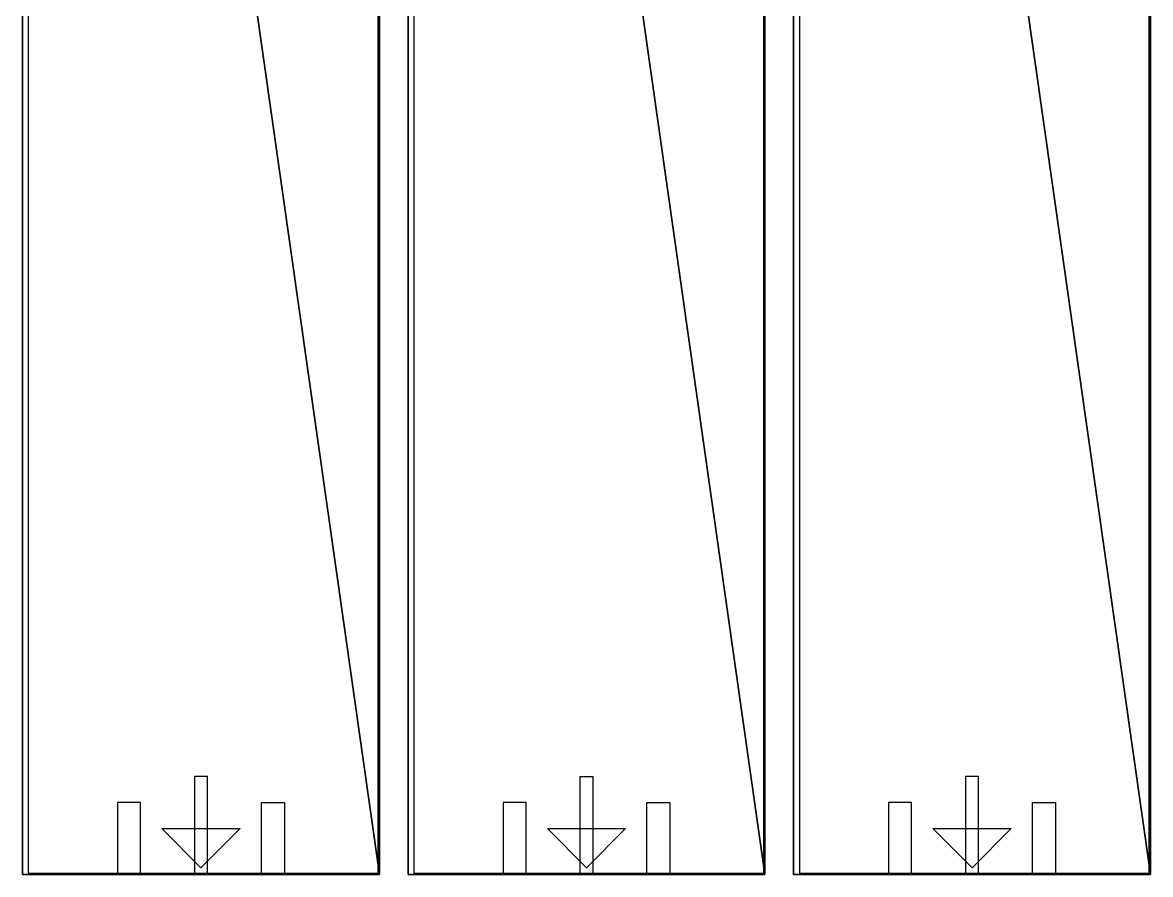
# Model space of a CAD drawing. Header units: millimetres. Extents: x -70178 to 17, y -3145 to 2055.
# Drawn here: x -8312 to -7920, y 0 to 296 of the extents above; entities that cross this region are included whole.
import ezdxf

# ---------------------------------------------------------------- set-up
doc = ezdxf.new("R2010")
doc.units = ezdxf.units.MM
doc.header["$LTSCALE"] = 25.4
doc.layers.get('0').update_dxf_attribs({"true_color": 0xffffff})
for name, color, linetype, true_color in [('ABF_cuttingLines', 34, 'Continuous', 0xaa4400), ('ABF_edgeBanding', 32, 'Continuous', 0xcc6600), ('Dside4.5', 190, 'Continuous', 0x9900ff), ('Dside8', 134, 'Continuous', 0x009987)]:
    doc.layers.add(name, color=color, linetype=linetype, true_color=true_color)

# ---------------------------------------------------------------- blocks, each defined once
blk = doc.blocks.new('Group100#1')
at = {"layer": 'Dside8', "color": 0, "extrusion": (-1, 0, 0)}
blk.add_circle((9, 0), 4, dxfattribs=at)
blk = doc.blocks.new('Group101#1')
at = {"layer": 'Dside8', "color": 0}
blk.add_polyline3d([(0, 0, -4), (-25, 0, -4), (-25, 0, 4), (0, 0, 4), (0, 0, -4)], close=True, dxfattribs=at)
blk = doc.blocks.new('Group104#1')
at = {"layer": 'Dside8', "color": 0, "extrusion": (-1, 0, 0)}
blk.add_circle((9, 0), 4, dxfattribs=at)
blk = doc.blocks.new('Group105#1')
at = {"layer": 'Dside8', "color": 0}
blk.add_polyline3d([(0, 0, 4), (-25, 0, 4), (-25, 0, -4), (0, 0, -4), (0, 0, 4)], close=True, dxfattribs=at)
blk = doc.blocks.new('Group106#1')
at = {"layer": 'Dside4.5', "color": 0, "extrusion": (1, 0, 0)}
blk.add_circle((-8, 0), 2.25, dxfattribs=at)
blk = doc.blocks.new('Group107#1')
at = {"layer": 'Dside4.5', "color": 0}
blk.add_polyline3d([(0, 0, -2.25), (-34, 0, -2.25), (-34, 0, 2.25), (0, 0, 2.25), (0, 0, -2.25)], close=True, dxfattribs=at)
blk = doc.blocks.new('Group1449#1')
at = {"layer": 'ABF_cuttingLines', "color": 0}
blk.add_polyline3d([(-558.74, -39.9, 0), (-558.74, -912.14, 0), (-437.14, -912.14, 0), (-437.14, -39.9, 0), (-558.74, -39.9, 0)], close=True, dxfattribs=at)
blk = doc.blocks.new('Group1450#1')
at = {"layer": 'ABF_edgeBanding', "color": 0}
blk.add_polyline3d([(-498.74, -910.2, 0), (-512.33, -896.62, 0), (-485.16, -896.62, 0), (-498.74, -910.2, 0)], close=True, dxfattribs=at)
blk = doc.blocks.new('_____#158')
at = {"color": 0}
for p, q in [((-560.74, -912.54, 16), (-560.74, -39.5, 16)), ((-560.74, -912.54), (-560.74, -39.5)), ((-560.74, -912.54, 16), (-560.74, -39.5, 16)), ((-560.74, -912.54), (-560.74, -39.5)), ((-436.74, -39.5, 16), (-436.74, -912.54, 16)), ((-436.74, -39.5), (-436.74, -912.54)), ((-436.74, -39.5, 16), (-436.74, -912.54, 16)), ((-436.74, -39.5), (-436.74, -912.54)), ((-436.74, -912.54, 16), (-560.74, -912.54, 16)), ((-436.74, -912.54), (-560.74, -912.54)), ((-436.74, -912.54, 16), (-560.74, -912.54, 16)), ((-560.74, -912.54, 16), (-560.74, -912.54)), ((-436.74, -912.54), (-560.74, -912.54)), ((-560.74, -912.54, 16), (-560.74, -912.54)), ((-436.74, -912.54, 16), (-436.74, -912.54)), ((-436.74, -912.54, 16), (-436.74, -912.54))]:
    blk.add_line(p, q, dxfattribs=at)
at = {"color": 0, "extrusion": (-1, 6.12323e-17, 0)}
for name, p in [('Group100#1', (912.54, 16, 523.74)), ('Group101#1', (912.54, 16, 523.74)), ('Group106#1', (912.54, 16, 498.74)), ('Group107#1', (912.54, 16, 498.74)), ('Group104#1', (912.54, 16, 473.74)), ('Group105#1', (912.54, 16, 473.74))]:
    blk.add_blockref(name, p, dxfattribs=at)
at = {"layer": 'ABF_cuttingLines', "color": 0}
blk.add_blockref('Group1449#1', (0, 0, 16), dxfattribs=at)
at = {"layer": 'ABF_edgeBanding', "color": 0}
blk.add_blockref('Group1450#1', (0, 0, 16), dxfattribs=at)
at = {"color": 7, "true_color": 0xffffff}
mesh = blk.add_polyface(dxfattribs=at)
corners = [(-436.74, -912.54, 16), (-560.74, -39.5, 16), (-560.74, -912.54, 16), (-436.74, -39.5, 16)]
mesh.append_faces([[corners[k] for k in face] for face in [(0, 1, 2), (1, 0, 3)]], dxfattribs={"vtx0": -1, "color": 7})
at = {"color": 0}
mesh = blk.add_polyface(dxfattribs=at)
corners = [(-560.74, -39.5), (-436.74, -912.54), (-560.74, -912.54), (-436.74, -39.5)]
mesh.append_faces([[corners[k] for k in face] for face in [(0, 1, 2), (1, 0, 3)]], dxfattribs={"vtx0": -1, "color": 0})
mesh = blk.add_polyface(dxfattribs=at)
corners = [(-560.74, -39.5, 16), (-560.74, -912.54), (-560.74, -912.54, 16), (-560.74, -39.5)]
mesh.append_faces([[corners[k] for k in face] for face in [(0, 1, 2), (1, 0, 3)]], dxfattribs={"vtx0": -1, "color": 0})
mesh = blk.add_polyface(dxfattribs=at)
corners = [(-436.74, -39.5), (-436.74, -912.54, 16), (-436.74, -912.54), (-436.74, -39.5, 16)]
mesh.append_faces([[corners[k] for k in face] for face in [(0, 1, 2), (1, 0, 3)]], dxfattribs={"vtx0": -1, "color": 0})
mesh = blk.add_polyface(dxfattribs=at)
corners = [(-436.74, -912.54, 16), (-560.74, -912.54), (-436.74, -912.54), (-560.74, -912.54, 16)]
mesh.append_faces([[corners[k] for k in face] for face in [(0, 1, 2), (1, 0, 3)]], dxfattribs={"vtx0": -1, "color": 0})
blk = doc.blocks.new('Group74#2')
at = {"layer": 'Dside8', "color": 0, "extrusion": (0, 1, 0)}
blk.add_circle((0, -9), 4, dxfattribs=at)
blk = doc.blocks.new('Group75#2')
at = {"layer": 'Dside8', "color": 0}
blk.add_polyline3d([(4, 0, 0), (4, 25, 0), (-4, 25, 0), (-4, 0, 0), (4, 0, 0)], close=True, dxfattribs=at)
blk = doc.blocks.new('Group78#1')
at = {"layer": 'Dside8', "color": 0, "extrusion": (0, 1, 0)}
blk.add_circle((0, -9), 4, dxfattribs=at)
blk = doc.blocks.new('Group79#1')
at = {"layer": 'Dside8', "color": 0}
blk.add_polyline3d([(-4, 0, 0), (-4, 25, 0), (4, 25, 0), (4, 0, 0), (-4, 0, 0)], close=True, dxfattribs=at)
blk = doc.blocks.new('Group85#2')
at = {"layer": 'Dside4.5', "color": 0, "extrusion": (0, -1, 0)}
blk.add_circle((0, -8), 2.25, dxfattribs=at)
blk = doc.blocks.new('Group86#2')
at = {"layer": 'Dside4.5', "color": 0}
blk.add_polyline3d([(-2.25, 0, 0), (-2.25, 34, 0), (2.25, 34, 0), (2.25, 0, 0), (-2.25, 0, 0)], close=True, dxfattribs=at)
blk = doc.blocks.new('Group1451#1')
at = {"layer": 'ABF_cuttingLines', "color": 0}
blk.add_polyline3d([(-437.14, 39.9, 0), (-437.14, 912.14, 0), (-558.74, 912.14, 0), (-558.74, 39.9, 0), (-437.14, 39.9, 0)], close=True, dxfattribs=at)
blk = doc.blocks.new('Group1452#1')
at = {"layer": 'ABF_edgeBanding', "color": 0}
blk.add_polyline3d([(-498.74, 41.84, 0), (-512.33, 55.42, 0), (-485.16, 55.42, 0), (-498.74, 41.84, 0)], close=True, dxfattribs=at)
blk = doc.blocks.new('_____#159')
at = {"color": 0}
for p, q in [((-560.74, 912.54), (-560.74, 39.5)), ((-560.74, 912.54, 16), (-560.74, 39.5, 16)), ((-560.74, 912.54), (-560.74, 39.5)), ((-560.74, 912.54, 16), (-560.74, 39.5, 16)), ((-436.74, 39.5), (-436.74, 912.54)), ((-436.74, 39.5, 16), (-436.74, 912.54, 16)), ((-436.74, 39.5), (-436.74, 912.54)), ((-436.74, 39.5, 16), (-436.74, 912.54, 16)), ((-560.74, 39.5), (-436.74, 39.5)), ((-560.74, 39.5, 16), (-436.74, 39.5, 16)), ((-560.74, 39.5), (-436.74, 39.5)), ((-560.74, 39.5, 16), (-436.74, 39.5, 16)), ((-560.74, 39.5), (-560.74, 39.5, 16)), ((-560.74, 39.5), (-560.74, 39.5, 16)), ((-436.74, 39.5), (-436.74, 39.5, 16)), ((-436.74, 39.5), (-436.74, 39.5, 16))]:
    blk.add_line(p, q, dxfattribs=at)
for name, p in [('Group86#2', (-498.74, 39.5, 16)), ('Group75#2', (-523.74, 39.5, 16)), ('Group79#1', (-473.74, 39.5, 16)), ('Group74#2', (-523.74, 39.5, 16)), ('Group85#2', (-498.74, 39.5, 16)), ('Group78#1', (-473.74, 39.5, 16))]:
    blk.add_blockref(name, p, dxfattribs=at)
at = {"layer": 'ABF_cuttingLines', "color": 0}
blk.add_blockref('Group1451#1', (0, 0, 16), dxfattribs=at)
at = {"layer": 'ABF_edgeBanding', "color": 0}
blk.add_blockref('Group1452#1', (0, 0, 16), dxfattribs=at)
at = {"color": 0}
mesh = blk.add_polyface(dxfattribs=at)
corners = [(-560.74, 912.54), (-436.74, 39.5), (-560.74, 39.5), (-436.74, 912.54)]
mesh.append_faces([[corners[k] for k in face] for face in [(0, 1, 2), (1, 0, 3)]], dxfattribs={"vtx0": -1, "color": 0})
at = {"color": 7, "true_color": 0xffffff}
mesh = blk.add_polyface(dxfattribs=at)
corners = [(-436.74, 39.5, 16), (-560.74, 912.54, 16), (-560.74, 39.5, 16), (-436.74, 912.54, 16)]
mesh.append_faces([[corners[k] for k in face] for face in [(0, 1, 2), (1, 0, 3)]], dxfattribs={"vtx0": -1, "color": 7})
at = {"color": 0}
mesh = blk.add_polyface(dxfattribs=at)
corners = [(-560.74, 912.54, 16), (-560.74, 39.5), (-560.74, 39.5, 16), (-560.74, 912.54)]
mesh.append_faces([[corners[k] for k in face] for face in [(0, 1, 2), (1, 0, 3)]], dxfattribs={"vtx0": -1, "color": 0})
mesh = blk.add_polyface(dxfattribs=at)
corners = [(-436.74, 912.54), (-436.74, 39.5, 16), (-436.74, 39.5), (-436.74, 912.54, 16)]
mesh.append_faces([[corners[k] for k in face] for face in [(0, 1, 2), (1, 0, 3)]], dxfattribs={"vtx0": -1, "color": 0})
mesh = blk.add_polyface(dxfattribs=at)
corners = [(-436.74, 39.5, 16), (-560.74, 39.5), (-436.74, 39.5), (-560.74, 39.5, 16)]
mesh.append_faces([[corners[k] for k in face] for face in [(0, 1, 2), (1, 0, 3)]], dxfattribs={"vtx0": -1, "color": 0})
blk = doc.blocks.new('Group1453#1')
at = {"layer": 'ABF_cuttingLines', "color": 0}
blk.add_polyline3d([(-745.24, -39.9, 0), (-745.24, -912.14, 0), (-623.64, -912.14, 0), (-623.64, -39.9, 0), (-745.24, -39.9, 0)], close=True, dxfattribs=at)
blk = doc.blocks.new('Group1454#1')
at = {"layer": 'ABF_edgeBanding', "color": 0}
blk.add_polyline3d([(-685.24, -910.2, 0), (-698.83, -896.62, 0), (-671.66, -896.62, 0), (-685.24, -910.2, 0)], close=True, dxfattribs=at)
blk = doc.blocks.new('_____#160')
at = {"color": 0}
for p, q in [((-747.24, -912.54, 16), (-747.24, -39.5, 16)), ((-747.24, -912.54), (-747.24, -39.5)), ((-747.24, -912.54, 16), (-747.24, -39.5, 16)), ((-747.24, -912.54), (-747.24, -39.5)), ((-623.24, -39.5, 16), (-623.24, -912.54, 16)), ((-623.24, -39.5), (-623.24, -912.54)), ((-623.24, -39.5, 16), (-623.24, -912.54, 16)), ((-623.24, -39.5), (-623.24, -912.54)), ((-623.24, -912.54, 16), (-747.24, -912.54, 16)), ((-623.24, -912.54), (-747.24, -912.54)), ((-623.24, -912.54, 16), (-747.24, -912.54, 16)), ((-747.24, -912.54, 16), (-747.24, -912.54)), ((-623.24, -912.54), (-747.24, -912.54)), ((-747.24, -912.54, 16), (-747.24, -912.54)), ((-623.24, -912.54, 16), (-623.24, -912.54)), ((-623.24, -912.54, 16), (-623.24, -912.54))]:
    blk.add_line(p, q, dxfattribs=at)
at = {"color": 0, "extrusion": (-1, 6.12323e-17, 0)}
for name, p in [('Group100#1', (912.54, 16, 710.24)), ('Group101#1', (912.54, 16, 710.24)), ('Group106#1', (912.54, 16, 685.24)), ('Group107#1', (912.54, 16, 685.24)), ('Group104#1', (912.54, 16, 660.24)), ('Group105#1', (912.54, 16, 660.24))]:
    blk.add_blockref(name, p, dxfattribs=at)
at = {"layer": 'ABF_cuttingLines', "color": 0}
blk.add_blockref('Group1453#1', (0, 0, 16), dxfattribs=at)
at = {"layer": 'ABF_edgeBanding', "color": 0}
blk.add_blockref('Group1454#1', (0, 0, 16), dxfattribs=at)
at = {"color": 7, "true_color": 0xffffff}
mesh = blk.add_polyface(dxfattribs=at)
corners = [(-623.24, -912.54, 16), (-747.24, -39.5, 16), (-747.24, -912.54, 16), (-623.24, -39.5, 16)]
mesh.append_faces([[corners[k] for k in face] for face in [(0, 1, 2), (1, 0, 3)]], dxfattribs={"vtx0": -1, "color": 7})
at = {"color": 0}
mesh = blk.add_polyface(dxfattribs=at)
corners = [(-747.24, -39.5), (-623.24, -912.54), (-747.24, -912.54), (-623.24, -39.5)]
mesh.append_faces([[corners[k] for k in face] for face in [(0, 1, 2), (1, 0, 3)]], dxfattribs={"vtx0": -1, "color": 0})
mesh = blk.add_polyface(dxfattribs=at)
corners = [(-747.24, -39.5, 16), (-747.24, -912.54), (-747.24, -912.54, 16), (-747.24, -39.5)]
mesh.append_faces([[corners[k] for k in face] for face in [(0, 1, 2), (1, 0, 3)]], dxfattribs={"vtx0": -1, "color": 0})
mesh = blk.add_polyface(dxfattribs=at)
corners = [(-623.24, -39.5), (-623.24, -912.54, 16), (-623.24, -912.54), (-623.24, -39.5, 16)]
mesh.append_faces([[corners[k] for k in face] for face in [(0, 1, 2), (1, 0, 3)]], dxfattribs={"vtx0": -1, "color": 0})
mesh = blk.add_polyface(dxfattribs=at)
corners = [(-623.24, -912.54, 16), (-747.24, -912.54), (-623.24, -912.54), (-747.24, -912.54, 16)]
mesh.append_faces([[corners[k] for k in face] for face in [(0, 1, 2), (1, 0, 3)]], dxfattribs={"vtx0": -1, "color": 0})
blk = doc.blocks.new('_48501___EGGER_W_1000_ST9___2800207018__THICKNESS_16')
at = {"color": 0}
for name, p in [('_____#160', (-7564.76, 912.54)), ('_____#158', (-7483.26, 912.54)), ('_____#159', (-7617.26, -39.5))]:
    blk.add_blockref(name, p, dxfattribs=at)

msp = doc.modelspace()

# ---------------------------------------------------------------- block references
at = {"color": 0}
msp.add_blockref('_48501___EGGER_W_1000_ST9___2800207018__THICKNESS_16', (0, 0), dxfattribs=at)

doc.saveas('drawing.dxf')
